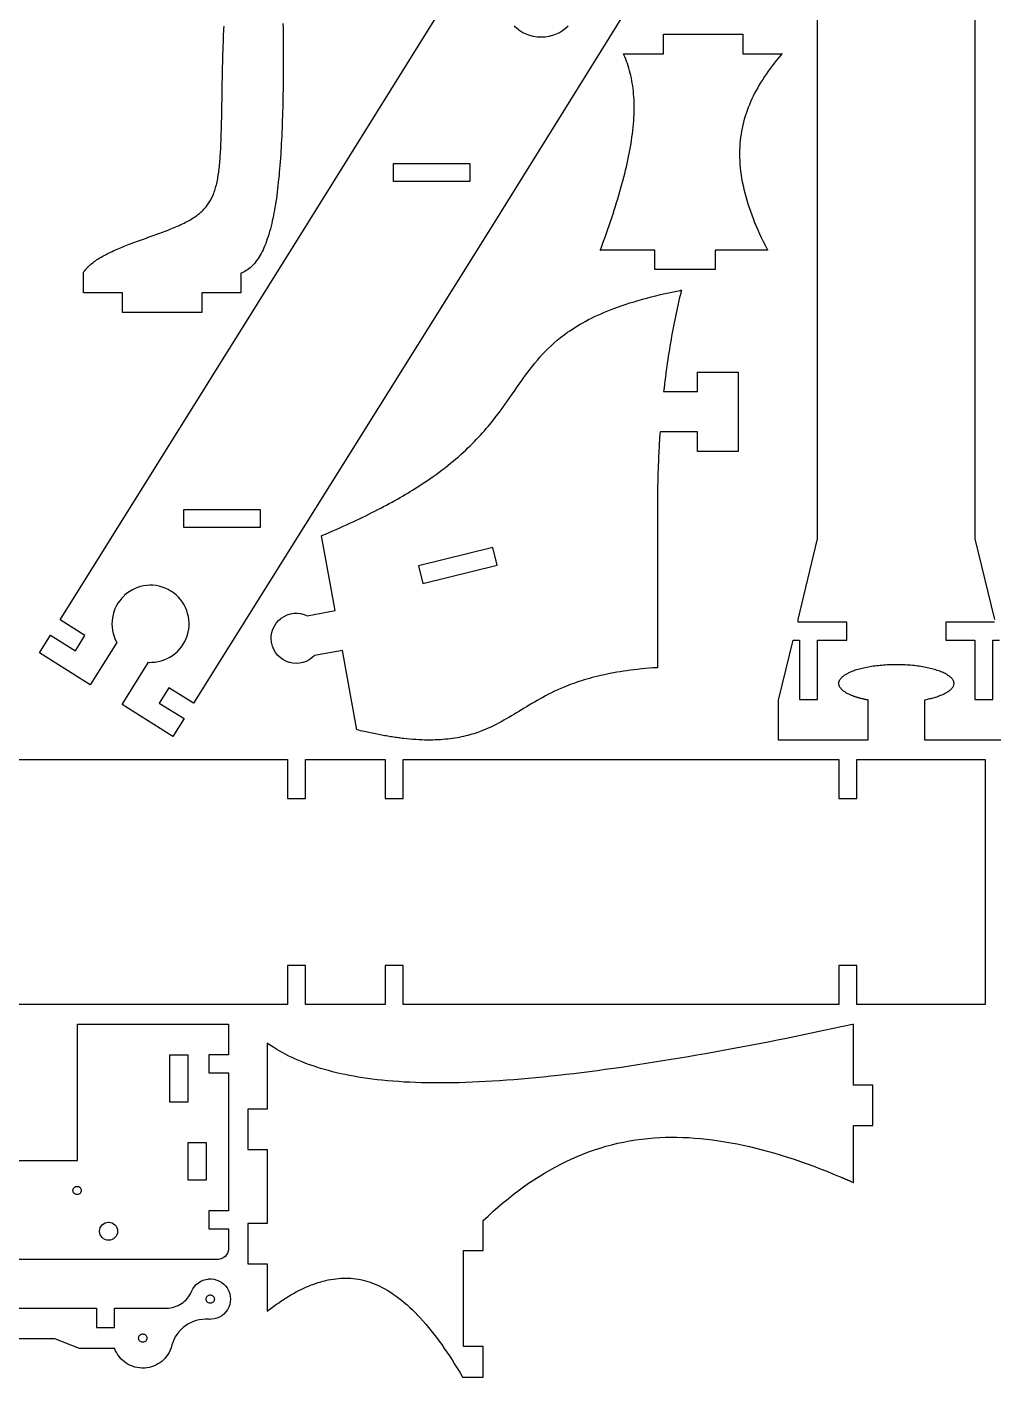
# Model space of a CAD drawing. Extents: x 0 to 504, y 0 to 398.
# Drawn here: x 316.6 to 415.8, y 2.2 to 140.7 of the extents above; entities that cross this region are included whole.
import ezdxf

# ---------------------------------------------------------------- set-up
doc = ezdxf.new("R2010")
doc.units = 0
doc.layers.get('0').update_dxf_attribs({"linetype": 'CONTINUOUS'})

msp = doc.modelspace()

# ---------------------------------------------------------------- linework, layer by layer
at = {"color": 0}
for points in [[(400.276, 178.111), (364.344, 120.314), (333.719, 71.3028), (331.175, 72.8929), (330.194, 71.3229), (332.739, 69.7339), (331.599, 67.9108), (326.383, 71.1679), (329.096, 75.5108), (329.096, 75.5108), (329.181, 75.5068), (329.432, 75.5089), (329.761, 75.5339), (330.085, 75.5839), (330.4, 75.6608), (330.706, 75.7658), (331.003, 75.8929), (331.285, 76.0429), (331.556, 76.2158), (331.81, 76.4089), (332.049, 76.6228), (332.271, 76.8539), (332.474, 77.1039), (332.657, 77.3749), (332.817, 77.6599), (332.956, 77.9608), (333.044, 78.1958), (333.069, 78.2768), (333.094, 78.3539), (333.157, 78.5999), (333.215, 78.9249), (333.246, 79.2518), (333.25, 79.5749), (333.228, 79.8978), (333.179, 80.2158), (333.106, 80.5278), (333.006, 80.8339), (332.883, 81.1289), (332.736, 81.4139), (332.567, 81.6858), (332.374, 81.9458), (332.16, 82.1908), (331.924, 82.4179), (331.668, 82.6279), (331.464, 82.7728), (331.392, 82.8158), (331.321, 82.8608), (331.1, 82.9819), (330.799, 83.1208), (330.492, 83.2339), (330.178, 83.3179), (329.861, 83.3779), (329.542, 83.4108), (329.221, 83.4158), (328.901, 83.3978), (328.585, 83.3539), (328.271, 83.2839), (327.964, 83.1858), (327.665, 83.0658), (327.374, 82.9208), (327.096, 82.7499), (326.828, 82.5549), (326.636, 82.3908), (326.575, 82.3339), (326.514, 82.2768), (326.342, 82.0928), (326.132, 81.8358), (325.946, 81.5679), (325.785, 81.2858), (325.647, 80.9928), (325.535, 80.6908), (325.449, 80.3839), (325.386, 80.0679), (325.35, 79.7518), (325.339, 79.4299), (325.356, 79.1089), (325.396, 78.7908), (325.464, 78.4729), (325.56, 78.1589), (325.682, 77.8499), (325.792, 77.6228), (325.831, 77.5518), (323.118, 73.2089), (317.903, 76.4678), (319.042, 78.2908), (321.588, 76.7029), (322.567, 78.2708), (320.024, 79.8608), (345.349, 120.391), (386.015, 185.689)], [(417.904, 67.5332), (408.754, 67.5332), (408.754, 71.6703), (408.889, 71.6964), (409.019, 71.7235), (409.15, 71.7518), (409.275, 71.7813), (409.4, 71.8119), (409.521, 71.8438), (409.64, 71.8762), (409.757, 71.91), (409.872, 71.9447), (409.983, 71.9803), (410.092, 72.0168), (410.197, 72.0542), (410.301, 72.0924), (410.4, 72.1314), (410.497, 72.1711), (410.592, 72.2115), (410.682, 72.2528), (410.769, 72.2946), (410.853, 72.3369), (410.933, 72.38), (411.011, 72.4235), (411.085, 72.4675), (411.154, 72.5124), (411.221, 72.5571), (411.283, 72.6025), (411.342, 72.6483), (411.396, 72.6946), (411.447, 72.7413), (411.494, 72.7876), (411.537, 72.8349), (411.576, 72.8819), (411.61, 72.9265), (411.639, 72.9713), (411.667, 73.016), (411.689, 73.0608), (411.71, 73.1056), (411.725, 73.1503), (411.739, 73.195), (411.749, 73.2399), (411.754, 73.2844), (411.758, 73.3292), (411.757, 73.3738), (411.754, 73.4182), (411.746, 73.4628), (411.736, 73.5074), (411.722, 73.5517), (411.704, 73.596), (411.683, 73.6403), (411.66, 73.6844), (411.632, 73.7285), (411.601, 73.7724), (411.567, 73.8163), (411.529, 73.86), (411.489, 73.9037), (411.443, 73.9471), (411.394, 73.9906), (411.343, 74.0338), (411.289, 74.0767), (411.232, 74.1196), (411.169, 74.1624), (411.104, 74.2049), (411.036, 74.2471), (410.943, 74.2999), (410.846, 74.3519), (410.743, 74.4028), (410.636, 74.4525), (410.525, 74.5012), (410.407, 74.5489), (410.285, 74.5953), (410.158, 74.6406), (410.028, 74.6846), (409.893, 74.7271), (409.754, 74.7685), (409.614, 74.8083), (409.467, 74.8469), (409.317, 74.8842), (409.164, 74.9199), (409.007, 74.9537), (408.849, 74.9862), (408.686, 75.0174), (408.521, 75.0467), (408.354, 75.0742), (408.183, 75.1001), (408.011, 75.1244), (407.838, 75.1467), (407.661, 75.1674), (407.482, 75.1858), (407.303, 75.2026), (407.121, 75.2175), (406.939, 75.2303), (406.754, 75.2413), (406.569, 75.2499), (406.383, 75.2567), (406.197, 75.2613), (406.011, 75.2638), (405.825, 75.2644), (405.639, 75.2631), (405.453, 75.2599), (405.267, 75.2544), (405.082, 75.2471), (404.897, 75.2381), (404.714, 75.2269), (404.532, 75.214), (404.351, 75.1994), (404.171, 75.1828), (403.993, 75.1644), (403.817, 75.1444), (403.642, 75.1225), (403.469, 75.0992), (403.3, 75.0736), (403.132, 75.0467), (402.967, 75.0181), (402.804, 74.9881), (402.646, 74.9558), (402.489, 74.9224), (402.336, 74.8874), (402.186, 74.8506), (402.04, 74.8124), (401.9, 74.7726), (401.761, 74.7314), (401.626, 74.6887), (401.497, 74.6446), (401.372, 74.5992), (401.282, 74.5639), (401.192, 74.5281), (401.107, 74.4914), (401.025, 74.4542), (400.943, 74.4164), (400.867, 74.3782), (400.792, 74.3394), (400.719, 74.2999), (400.651, 74.2601), (400.586, 74.2199), (400.522, 74.1794), (400.463, 74.1382), (400.407, 74.0969), (400.351, 74.0553), (400.3, 74.0133), (400.253, 73.9713), (400.207, 73.9289), (400.165, 73.8864), (400.126, 73.8438), (400.09, 73.8012), (400.058, 73.7582), (400.028, 73.7153), (400.001, 73.6725), (399.978, 73.6297), (399.958, 73.5871), (399.94, 73.5442), (399.928, 73.5018), (399.917, 73.4593), (399.91, 73.4171), (399.907, 73.3753), (399.904, 73.3342), (399.907, 73.2931), (399.911, 73.2518), (399.919, 73.2103), (399.932, 73.1686), (399.944, 73.1268), (399.961, 73.0851), (399.982, 73.0432), (400.004, 73.0014), (400.032, 72.9596), (400.06, 72.9178), (400.092, 72.876), (400.126, 72.8344), (400.164, 72.7928), (400.204, 72.7515), (400.247, 72.7103), (400.294, 72.6693), (400.343, 72.6285), (400.396, 72.5881), (400.45, 72.5481), (400.508, 72.5079), (400.568, 72.4683), (400.632, 72.4292), (400.699, 72.3906), (400.768, 72.3519), (400.839, 72.314), (400.914, 72.2767), (400.992, 72.2396), (401.072, 72.2032), (401.157, 72.1674), (401.203, 72.1474), (401.251, 72.1278), (401.301, 72.1082), (401.353, 72.0889), (401.403, 72.0697), (401.457, 72.0508), (401.508, 72.0322), (401.561, 72.0138), (401.615, 71.9956), (401.671, 71.9775), (401.726, 71.9599), (401.782, 71.9422), (401.839, 71.9249), (401.897, 71.9081), (401.957, 71.8911), (402.014, 71.8744), (402.074, 71.8582), (402.135, 71.8421), (402.196, 71.8264), (402.257, 71.8108), (402.319, 71.7956), (402.382, 71.7806), (402.444, 71.7657), (402.51, 71.7512), (402.574, 71.7371), (402.639, 71.7232), (402.704, 71.7096), (402.771, 71.6962), (402.838, 71.6831), (402.904, 71.6703), (402.904, 71.6703), (402.904, 67.5332), (393.754, 67.5332), (393.754, 71.6171), (395.239, 77.7662), (395.904, 77.7662), (395.904, 71.6832), (397.754, 71.6832), (397.754, 77.7662), (400.754, 77.7662), (400.754, 79.6149), (395.754, 79.6149), (395.754, 79.9039), (397.754, 88.1907), (397.754, 167.129)], [(413.904, 167.129), (413.904, 88.1907), (415.904, 79.9039)], [(342.885, 141.05), (342.893, 140.6), (342.9, 140.149), (342.906, 139.696), (342.911, 139.242), (342.915, 138.788), (342.918, 138.333), (342.919, 137.877), (342.921, 137.422), (342.919, 136.966), (342.919, 136.511), (342.915, 136.056), (342.912, 135.602), (342.908, 135.149), (342.903, 134.696), (342.896, 134.246), (342.889, 133.796), (342.881, 133.348), (342.869, 132.903), (342.86, 132.459), (342.847, 132.018), (342.835, 131.579), (342.821, 131.143), (342.806, 130.711), (342.79, 130.311), (342.775, 129.914), (342.758, 129.52), (342.739, 129.13), (342.719, 128.743), (342.699, 128.36), (342.676, 127.981), (342.653, 127.605), (342.628, 127.234), (342.601, 126.866), (342.574, 126.502), (342.544, 126.143), (342.514, 125.789), (342.482, 125.438), (342.446, 125.093), (342.412, 124.752), (342.375, 124.416), (342.338, 124.085), (342.296, 123.758), (342.256, 123.438), (342.211, 123.122), (342.165, 122.812), (342.118, 122.507), (342.069, 122.208), (342.018, 121.915), (341.965, 121.627), (341.911, 121.346), (341.856, 121.07), (341.796, 120.801), (341.735, 120.538), (341.665, 120.255), (341.594, 119.981), (341.521, 119.713), (341.444, 119.453), (341.365, 119.201), (341.283, 118.957), (341.2, 118.72), (341.114, 118.491), (341.025, 118.269), (340.933, 118.056), (340.84, 117.85), (340.743, 117.651), (340.644, 117.461), (340.542, 117.278), (340.438, 117.103), (340.331, 116.936), (340.221, 116.777), (340.108, 116.626), (339.994, 116.483), (339.876, 116.347), (339.757, 116.22), (339.635, 116.1), (339.51, 115.989), (339.382, 115.886), (339.251, 115.79), (339.118, 115.703), (338.982, 115.623), (338.843, 115.552), (338.701, 115.489), (338.558, 115.435), (338.558, 113.413), (334.571, 113.413), (334.571, 111.413), (326.421, 111.413), (326.421, 113.413), (322.408, 113.413), (322.408, 115.511), (322.419, 115.53), (322.419, 115.53), (322.438, 115.555), (322.456, 115.581), (322.472, 115.607), (322.508, 115.657), (322.529, 115.683), (322.546, 115.708), (322.565, 115.733), (322.585, 115.758), (322.606, 115.783), (322.626, 115.808), (322.646, 115.833), (322.669, 115.858), (322.69, 115.883), (322.71, 115.907), (322.733, 115.932), (322.754, 115.957), (322.776, 115.981), (322.801, 116.005), (322.821, 116.03), (322.847, 116.054), (322.869, 116.078), (322.894, 116.102), (322.919, 116.126), (322.944, 116.15), (322.969, 116.174), (322.994, 116.198), (323.044, 116.246), (323.071, 116.269), (323.176, 116.36), (323.283, 116.449), (323.396, 116.538), (323.513, 116.625), (323.635, 116.712), (323.76, 116.797), (323.89, 116.882), (324.021, 116.966), (324.161, 117.048), (324.301, 117.131), (324.444, 117.212), (324.592, 117.292), (324.742, 117.371), (324.896, 117.45), (325.053, 117.528), (325.213, 117.605), (325.375, 117.682), (325.54, 117.758), (325.707, 117.833), (325.876, 117.907), (326.049, 117.981), (326.222, 118.054), (326.396, 118.126), (326.576, 118.198), (326.756, 118.27), (326.938, 118.341), (327.119, 118.411), (327.303, 118.481), (327.487, 118.551), (327.675, 118.62), (327.872, 118.693), (328.071, 118.765), (328.269, 118.836), (328.468, 118.908), (328.667, 118.979), (328.865, 119.05), (329.064, 119.121), (329.263, 119.191), (329.46, 119.262), (329.657, 119.333), (329.853, 119.403), (330.046, 119.474), (330.24, 119.545), (330.433, 119.616), (330.625, 119.688), (330.814, 119.759), (331.001, 119.831), (331.188, 119.904), (331.369, 119.977), (331.551, 120.05), (331.731, 120.124), (331.906, 120.199), (332.078, 120.274), (332.249, 120.35), (332.417, 120.427), (332.581, 120.504), (332.742, 120.583), (332.899, 120.662), (333.051, 120.743), (333.201, 120.824), (333.326, 120.895), (333.446, 120.966), (333.567, 121.038), (333.683, 121.111), (333.796, 121.185), (333.906, 121.26), (334.013, 121.337), (334.115, 121.414), (334.217, 121.493), (334.315, 121.573), (334.412, 121.655), (334.506, 121.737), (334.594, 121.822), (334.682, 121.907), (334.767, 121.995), (334.85, 122.084), (334.929, 122.174), (335.006, 122.267), (335.081, 122.361), (335.153, 122.457), (335.222, 122.555), (335.29, 122.655), (335.356, 122.756), (335.417, 122.86), (335.476, 122.966), (335.535, 123.074), (335.59, 123.184), (335.643, 123.297), (335.694, 123.412), (335.743, 123.529), (335.789, 123.648), (335.838, 123.783), (335.885, 123.921), (335.929, 124.062), (335.972, 124.206), (336.013, 124.354), (336.051, 124.504), (336.088, 124.658), (336.122, 124.814), (336.156, 124.974), (336.186, 125.137), (336.215, 125.303), (336.243, 125.471), (336.269, 125.643), (336.294, 125.818), (336.317, 125.995), (336.339, 126.176), (336.36, 126.359), (336.379, 126.545), (336.396, 126.734), (336.414, 126.926), (336.431, 127.121), (336.444, 127.318), (336.458, 127.518), (336.472, 127.721), (336.483, 127.927), (336.494, 128.135), (336.506, 128.346), (336.515, 128.56), (336.524, 128.776), (336.533, 128.995), (336.543, 129.272), (336.553, 129.553), (336.561, 129.838), (336.569, 130.126), (336.578, 130.417), (336.585, 130.712), (336.592, 131.009), (336.597, 131.309), (336.606, 131.611), (336.61, 131.916), (336.615, 132.223), (336.622, 132.532), (336.626, 132.843), (336.632, 133.156), (336.638, 133.47), (336.643, 133.786), (336.646, 134.103), (336.653, 134.421), (336.658, 134.74), (336.664, 135.06), (336.669, 135.38), (336.676, 135.7), (336.682, 136.021), (336.696, 136.663), (336.704, 136.983), (336.713, 137.304), (336.719, 137.623), (336.728, 137.942), (336.739, 138.26), (336.747, 138.547), (336.758, 138.834), (336.769, 139.118), (336.781, 139.403), (336.79, 139.685), (336.801, 139.965), (336.814, 140.243), (336.826, 140.519), (336.838, 140.794)], [(372.158, 140.799), (371.881, 140.543), (371.578, 140.318), (371.253, 140.121), (370.91, 139.956), (370.55, 139.824), (370.175, 139.726), (369.785, 139.668), (369.483, 139.649), (369.283, 139.649), (368.982, 139.668), (368.592, 139.726), (368.217, 139.824), (367.856, 139.956), (367.513, 140.121), (367.189, 140.318), (366.888, 140.543), (366.608, 140.799)], [(415.904, 79.6149), (410.904, 79.6149), (410.904, 77.7662), (413.904, 77.7662), (413.904, 71.6832), (415.754, 71.6832), (415.754, 77.7662), (416.419, 77.7662)], [(279.789, 65.5332), (343.362, 65.5332), (343.362, 61.5332), (345.213, 61.5332), (345.213, 65.5332), (353.362, 65.5332), (353.362, 61.5332), (355.214, 61.5332), (355.214, 65.5332), (399.939, 65.5332), (399.939, 61.5332), (401.789, 61.5332), (401.789, 65.5332), (414.939, 65.5332), (414.939, 40.3832), (401.789, 40.3832), (401.789, 44.3832), (399.939, 44.3832), (399.939, 40.3832), (355.214, 40.3832), (355.214, 44.3832), (353.362, 44.3832), (353.362, 40.3832), (345.213, 40.3832), (345.213, 44.3832), (343.362, 44.3832), (343.362, 40.3832), (279.789, 40.3832)], [(280.253, 24.3832), (321.818, 24.3832), (321.818, 38.3832), (337.282, 38.3832), (337.282, 35.2332), (335.282, 35.2332), (335.282, 33.3832), (337.282, 33.3832), (337.282, 19.2332), (335.282, 19.2332), (335.282, 17.3832), (337.282, 17.3832), (337.282, 15.2571), (337.26, 15.0942), (337.197, 14.8931), (337.099, 14.7101), (336.967, 14.5511), (336.808, 14.4192), (336.625, 14.3211), (336.424, 14.2582), (336.261, 14.2361), (265.81, 14.2361)], [(309.694, 9.2354), (323.744, 9.2354), (323.744, 7.2354), (325.594, 7.2354), (325.594, 9.2354), (330.974, 9.2354), (331.132, 9.24442), (331.339, 9.26639), (331.543, 9.30539), (331.743, 9.3584), (331.936, 9.42443), (332.124, 9.5064), (332.304, 9.59939), (332.478, 9.70638), (332.642, 9.82437), (332.799, 9.9554), (332.946, 10.0964), (333.082, 10.2494), (333.207, 10.4134), (333.321, 10.5854), (333.422, 10.7694), (333.489, 10.9124), (333.511, 10.9604), (333.539, 11.0274), (333.639, 11.2194), (333.803, 11.4534), (333.994, 11.6624), (334.21, 11.8424), (334.449, 11.9914), (334.707, 12.1084), (334.981, 12.1874), (335.194, 12.2244), (335.267, 12.2304), (335.339, 12.2354), (335.557, 12.2314), (335.839, 12.1944), (336.111, 12.1194), (336.371, 12.0084), (336.612, 11.8634), (336.832, 11.6854), (337.028, 11.4784), (337.157, 11.3054), (337.196, 11.2424), (337.232, 11.1814), (337.329, 10.9854), (337.425, 10.7174), (337.482, 10.4404), (337.5, 10.1594), (337.482, 9.87842), (337.424, 9.6014), (337.328, 9.33339), (337.232, 9.13743), (337.194, 9.07639), (337.157, 9.0154), (337.026, 8.84142), (336.831, 8.6334), (336.61, 8.45638), (336.368, 8.31239), (336.11, 8.20139), (335.836, 8.12739), (335.554, 8.09039), (335.336, 8.08539), (335.264, 8.09142), (335.182, 8.09842), (334.938, 8.10243), (334.617, 8.08442), (334.3, 8.03842), (333.996, 7.96642), (333.699, 7.8674), (333.411, 7.74539), (333.138, 7.59842), (332.878, 7.42839), (332.632, 7.23839), (332.406, 7.0274), (332.196, 6.79742), (332.006, 6.54742), (331.838, 6.28142), (331.692, 5.99843), (331.569, 5.70139), (331.494, 5.46739), (331.474, 5.3884), (331.457, 5.32742), (331.401, 5.14942), (331.311, 4.91938), (331.203, 4.69938), (331.081, 4.49138), (330.939, 4.29438), (330.787, 4.1084), (330.621, 3.93539), (330.442, 3.7774), (330.25, 3.63439), (330.047, 3.50537), (329.836, 3.39139), (329.614, 3.29542), (329.385, 3.21642), (329.149, 3.15539), (328.904, 3.11242), (328.718, 3.09239), (328.656, 3.09039), (328.594, 3.0874), (328.407, 3.0874), (328.16, 3.1034), (327.918, 3.1404), (327.682, 3.19542), (327.451, 3.26942), (327.229, 3.35938), (327.014, 3.46642), (326.81, 3.59039), (326.614, 3.7284), (326.431, 3.8834), (326.26, 4.05138), (326.1, 4.2334), (325.957, 4.42839), (325.826, 4.63542), (325.713, 4.85542), (325.639, 5.0274), (325.617, 5.08539), (321.994, 5.08539), (321.994, 5.08539), (319.471, 6.08539), (314.103, 6.08539)]]:
    msp.add_lwpolyline(points, dxfattribs=at)
for points in [[(394.108, 137.956), (394.1, 137.944), (394.096, 137.939), (394.09, 137.935), (394.076, 137.919), (394.075, 137.914), (394.058, 137.898), (394.057, 137.894), (394.04, 137.877), (394.039, 137.873), (394.025, 137.857), (394.021, 137.853), (394.007, 137.837), (393.772, 137.563), (393.544, 137.288), (393.325, 137.012), (393.108, 136.735), (392.9, 136.456), (392.697, 136.177), (392.5, 135.896), (392.308, 135.616), (392.125, 135.333), (391.947, 135.048), (391.775, 134.763), (391.608, 134.476), (391.45, 134.188), (391.297, 133.899), (391.151, 133.609), (391.015, 133.317), (390.882, 133.024), (390.757, 132.73), (390.639, 132.434), (390.526, 132.137), (390.422, 131.838), (390.326, 131.54), (390.236, 131.238), (390.154, 130.935), (390.079, 130.631), (390.011, 130.326), (389.95, 130.019), (389.897, 129.71), (389.854, 129.401), (389.814, 129.09), (389.782, 128.742), (389.758, 128.394), (389.744, 128.042), (389.74, 127.69), (389.744, 127.335), (389.758, 126.978), (389.782, 126.62), (389.814, 126.26), (389.854, 125.898), (389.904, 125.534), (389.961, 125.169), (390.029, 124.802), (390.101, 124.433), (390.186, 124.063), (390.276, 123.691), (390.376, 123.316), (390.483, 122.941), (390.6, 122.563), (390.722, 122.185), (390.854, 121.805), (390.993, 121.423), (391.139, 121.04), (391.293, 120.655), (391.454, 120.269), (391.622, 119.881), (391.797, 119.491), (391.979, 119.101), (392.169, 118.709), (392.365, 118.315), (392.569, 117.92), (392.572, 117.916), (392.572, 117.913), (392.575, 117.909), (392.579, 117.902), (392.582, 117.898), (392.582, 117.895), (392.586, 117.891), (392.586, 117.887), (392.589, 117.884), (392.59, 117.88), (392.593, 117.876), (392.593, 117.873), (392.597, 117.869), (392.597, 117.865), (392.6, 117.862), (392.601, 117.858), (392.604, 117.855), (392.607, 117.851), (392.607, 117.847), (392.608, 117.844), (392.611, 117.84), (392.615, 117.833), (392.618, 117.828), (392.618, 117.824), (392.622, 117.822), (392.625, 117.815), (392.626, 117.81), (387.24, 117.81), (387.24, 115.81), (381.058, 115.81), (381.058, 117.81), (375.457, 117.81), (375.457, 117.813), (375.458, 117.817), (375.461, 117.82), (375.464, 117.831), (375.465, 117.834), (375.465, 117.837), (375.471, 117.848), (375.472, 117.851), (375.472, 117.855), (375.476, 117.865), (375.479, 117.867), (375.479, 117.871), (375.479, 117.874), (375.482, 117.881), (375.483, 117.884), (375.486, 117.888), (375.486, 117.891), (375.49, 117.898), (375.49, 117.902), (375.493, 117.905), (375.493, 117.912), (375.647, 118.324), (375.797, 118.733), (375.943, 119.141), (376.089, 119.545), (376.229, 119.948), (376.368, 120.348), (376.504, 120.744), (376.636, 121.138), (376.764, 121.53), (376.889, 121.92), (377.011, 122.306), (377.132, 122.69), (377.247, 123.07), (377.358, 123.448), (377.468, 123.822), (377.575, 124.194), (377.675, 124.563), (377.775, 124.928), (377.868, 125.291), (377.958, 125.651), (378.047, 126.006), (378.129, 126.36), (378.211, 126.709), (378.286, 127.056), (378.357, 127.399), (378.425, 127.74), (378.49, 128.076), (378.55, 128.408), (378.607, 128.737), (378.657, 129.063), (378.708, 129.412), (378.754, 129.758), (378.794, 130.097), (378.832, 130.433), (378.861, 130.763), (378.886, 131.09), (378.904, 131.412), (378.918, 131.728), (378.929, 132.041), (378.932, 132.351), (378.929, 132.653), (378.925, 132.953), (378.914, 133.249), (378.897, 133.54), (378.875, 133.827), (378.847, 134.109), (378.818, 134.387), (378.782, 134.662), (378.74, 134.931), (378.693, 135.197), (378.643, 135.459), (378.586, 135.716), (378.526, 135.97), (378.461, 136.22), (378.393, 136.465), (378.318, 136.706), (378.24, 136.944), (378.157, 137.177), (378.068, 137.406), (377.975, 137.633), (377.879, 137.855), (377.876, 137.857), (377.872, 137.869), (377.869, 137.871), (377.868, 137.88), (377.865, 137.882), (377.858, 137.896), (377.857, 137.903), (377.854, 137.908), (377.85, 137.917), (377.847, 137.921), (377.846, 137.928), (377.843, 137.933), (377.84, 137.939), (377.839, 137.942), (377.833, 137.953), (377.832, 137.956), (377.832, 137.96), (381.939, 137.96), (381.939, 139.96), (390.089, 139.96), (390.089, 137.96), (394.114, 137.96), (394.108, 137.956)], [(354.224, 126.711), (362.074, 126.711), (362.074, 124.861), (354.224, 124.861), (354.224, 126.711)], [(381.569, 98.9693), (381.558, 98.7882), (381.547, 98.6062), (381.535, 98.4243), (381.524, 98.2413), (381.513, 98.0583), (381.501, 97.8762), (381.492, 97.6913), (381.482, 97.5082), (381.472, 97.3222), (381.463, 97.1372), (381.454, 96.9513), (381.444, 96.7653), (381.436, 96.5782), (381.419, 96.2032), (381.412, 96.0162), (381.404, 95.8282), (381.397, 95.6403), (381.39, 95.4513), (381.385, 95.2603), (381.376, 95.0703), (381.371, 94.8782), (381.365, 94.6882), (381.36, 94.4963), (381.356, 94.3053), (381.35, 94.1122), (381.344, 93.9193), (381.342, 93.7263), (381.338, 93.5332), (381.338, 74.9603), (381.331, 74.9603), (381.328, 74.9582), (381.285, 74.9582), (381.278, 74.9553), (381.267, 74.9553), (380.856, 74.9282), (380.453, 74.8962), (380.057, 74.8622), (379.669, 74.8263), (379.287, 74.7853), (378.912, 74.7422), (378.544, 74.6972), (378.185, 74.6482), (377.831, 74.5972), (377.482, 74.5422), (377.142, 74.4853), (376.806, 74.4262), (376.476, 74.3653), (376.156, 74.2992), (375.838, 74.2332), (375.526, 74.1651), (375.224, 74.0922), (374.924, 74.0172), (374.631, 73.9422), (374.343, 73.8653), (374.06, 73.7832), (373.785, 73.6992), (373.513, 73.6153), (373.244, 73.5282), (372.983, 73.4403), (372.726, 73.3513), (372.475, 73.2582), (372.226, 73.1651), (371.985, 73.0672), (371.747, 72.9722), (371.411, 72.8282), (371.083, 72.6803), (370.763, 72.5332), (370.451, 72.3803), (370.146, 72.2282), (369.847, 72.0722), (369.554, 71.9151), (369.267, 71.7582), (368.983, 71.5972), (368.706, 71.4372), (368.432, 71.2763), (368.161, 71.1153), (367.894, 70.9532), (367.629, 70.7942), (367.367, 70.6351), (367.106, 70.4763), (366.846, 70.3172), (366.588, 70.1603), (366.329, 70.0082), (366.069, 69.8532), (365.811, 69.7032), (365.55, 69.5582), (365.287, 69.4122), (365.024, 69.2712), (364.756, 69.1332), (364.486, 68.9963), (364.213, 68.8672), (363.935, 68.7413), (363.653, 68.6192), (363.367, 68.5032), (363.074, 68.3901), (362.876, 68.3222), (362.679, 68.2532), (362.478, 68.1872), (362.274, 68.1262), (362.067, 68.0653), (361.856, 68.0082), (361.642, 67.9532), (361.426, 67.9032), (361.206, 67.8532), (360.981, 67.8082), (360.754, 67.7662), (360.522, 67.7282), (360.287, 67.6922), (360.049, 67.6603), (359.806, 67.6332), (359.557, 67.6082), (359.306, 67.5853), (359.049, 67.5672), (358.789, 67.5512), (358.524, 67.5413), (358.254, 67.5353), (357.979, 67.5332), (357.7, 67.5332), (357.415, 67.5372), (357.126, 67.5472), (356.831, 67.5603), (356.531, 67.5782), (356.225, 67.6013), (355.914, 67.6262), (355.599, 67.6582), (355.275, 67.6922), (355.133, 67.7082), (354.989, 67.7263), (354.844, 67.7442), (354.699, 67.7651), (354.551, 67.7853), (354.403, 67.8053), (354.254, 67.8282), (354.104, 67.8513), (353.951, 67.8732), (353.8, 67.8982), (353.646, 67.9232), (353.492, 67.9492), (353.335, 67.9782), (353.178, 68.0053), (353.019, 68.0353), (352.861, 68.0653), (352.7, 68.0943), (352.539, 68.1262), (352.376, 68.1603), (352.213, 68.1922), (352.049, 68.2263), (351.881, 68.2622), (351.714, 68.2982), (351.546, 68.3353), (351.376, 68.3732), (351.206, 68.4122), (351.033, 68.4513), (350.861, 68.4922), (350.688, 68.5332), (350.511, 68.5763), (350.51, 68.5763), (350.508, 68.5782), (350.499, 68.5782), (350.497, 68.5801), (350.492, 68.5801), (350.492, 68.5832), (350.474, 68.5853), (350.472, 68.5853), (350.467, 68.5872), (350.464, 68.5872), (348.981, 76.7263), (346.126, 76.2082), (346.065, 76.1412), (345.862, 75.9622), (345.569, 75.7601), (345.257, 75.6013), (344.925, 75.4872), (344.581, 75.4222), (344.229, 75.4013), (343.876, 75.4282), (343.608, 75.4801), (343.524, 75.5053), (343.438, 75.5332), (343.186, 75.6332), (342.874, 75.8012), (342.59, 76.0101), (342.34, 76.2532), (342.124, 76.5303), (341.947, 76.8353), (341.811, 77.1651), (341.739, 77.4242), (341.722, 77.5122), (341.707, 77.6013), (341.683, 77.8713), (341.693, 78.2263), (341.751, 78.5732), (341.856, 78.9082), (342.004, 79.2263), (342.194, 79.5212), (342.429, 79.7903), (342.626, 79.9722), (342.7, 80.0263), (342.772, 80.0803), (343.001, 80.2232), (343.322, 80.3762), (343.658, 80.4782), (344.004, 80.5372), (344.354, 80.5472), (344.704, 80.5103), (345.05, 80.4232), (345.301, 80.3282), (345.383, 80.2903), (348.237, 80.8103), (346.836, 88.4963), (346.84, 88.4963), (346.843, 88.4983), (346.844, 88.5012), (346.85, 88.5012), (346.854, 88.5032), (346.856, 88.5032), (346.858, 88.5053), (346.858, 88.5053), (346.864, 88.5082), (346.865, 88.5082), (346.869, 88.5103), (346.872, 88.5103), (346.875, 88.5122), (346.876, 88.5122), (346.879, 88.5153), (346.882, 88.5153), (346.886, 88.5162), (346.888, 88.5172), (346.89, 88.5193), (347.263, 88.6762), (347.633, 88.8353), (347.997, 88.9913), (348.356, 89.1513), (348.711, 89.3083), (349.061, 89.4653), (349.407, 89.6213), (349.749, 89.7783), (350.086, 89.9353), (350.419, 90.0903), (350.747, 90.2463), (351.071, 90.4033), (351.392, 90.5583), (351.707, 90.7153), (352.019, 90.8693), (352.326, 91.0263), (352.629, 91.1803), (352.926, 91.3353), (353.222, 91.4903), (353.513, 91.6462), (353.799, 91.8012), (354.081, 91.9532), (354.36, 92.1082), (354.633, 92.2622), (354.901, 92.4163), (355.168, 92.5722), (355.431, 92.7232), (355.688, 92.8782), (355.942, 93.0303), (356.192, 93.1833), (356.563, 93.4153), (356.925, 93.6462), (357.278, 93.8772), (357.624, 94.1082), (357.96, 94.3383), (358.287, 94.5672), (358.607, 94.7972), (358.919, 95.0263), (359.224, 95.2532), (359.519, 95.4812), (359.81, 95.7083), (360.092, 95.9353), (360.367, 96.1603), (360.635, 96.3872), (360.896, 96.6122), (361.151, 96.8372), (361.399, 97.0603), (361.64, 97.2842), (361.876, 97.5082), (362.106, 97.7303), (362.331, 97.9522), (362.549, 98.1733), (362.763, 98.3943), (362.969, 98.6153), (363.172, 98.8343), (363.369, 99.0533), (363.563, 99.2712), (363.751, 99.4903), (363.936, 99.7063), (364.115, 99.9233), (364.399, 100.273), (364.674, 100.621), (364.939, 100.969), (365.197, 101.315), (365.449, 101.658), (365.694, 101.999), (365.935, 102.34), (366.169, 102.676), (366.403, 103.01), (366.633, 103.344), (366.862, 103.674), (367.092, 104.002), (367.319, 104.327), (367.549, 104.651), (367.781, 104.969), (368.015, 105.285), (368.254, 105.601), (368.497, 105.91), (368.744, 106.219), (369, 106.524), (369.263, 106.826), (369.533, 107.123), (369.813, 107.417), (370.101, 107.708), (370.403, 107.996), (370.715, 108.278), (371.04, 108.559), (371.379, 108.835), (371.731, 109.106), (372.099, 109.374), (372.344, 109.542), (372.594, 109.71), (372.854, 109.877), (373.119, 110.04), (373.393, 110.202), (373.674, 110.362), (373.963, 110.521), (374.26, 110.676), (374.564, 110.831), (374.876, 110.983), (375.199, 111.133), (375.531, 111.281), (375.869, 111.427), (376.217, 111.572), (376.574, 111.712), (376.942, 111.852), (377.317, 111.99), (377.701, 112.126), (378.097, 112.258), (378.501, 112.388), (378.917, 112.517), (379.342, 112.644), (379.779, 112.769), (380.225, 112.89), (380.682, 113.009), (381.15, 113.126), (381.629, 113.241), (382.119, 113.353), (382.619, 113.463), (383.133, 113.57), (383.658, 113.676), (383.662, 113.676), (383.667, 113.677), (383.669, 113.677), (383.674, 113.678), (383.678, 113.678), (383.685, 113.68), (383.692, 113.683), (383.7, 113.683), (383.704, 113.684), (383.707, 113.685), (383.715, 113.685), (383.719, 113.687), (383.726, 113.69), (383.735, 113.69), (383.737, 113.691), (383.742, 113.692), (383.75, 113.692), (383.758, 113.695), (383.761, 113.695), (383.769, 113.697), (383.774, 113.698), (383.76, 113.645), (383.76, 113.641), (383.744, 113.584), (383.669, 113.267), (383.594, 112.949), (383.519, 112.628), (383.446, 112.308), (383.374, 111.983), (383.303, 111.658), (383.235, 111.331), (383.165, 111.003), (383.099, 110.672), (383.031, 110.34), (382.967, 110.006), (382.901, 109.67), (382.839, 109.333), (382.778, 108.992), (382.717, 108.651), (382.658, 108.308), (382.6, 107.962), (382.543, 107.615), (382.487, 107.266), (382.432, 106.915), (382.379, 106.562), (382.326, 106.208), (382.276, 105.851), (382.226, 105.494), (382.178, 105.133), (382.131, 104.77), (382.085, 104.405), (382.042, 104.04), (381.997, 103.67), (381.956, 103.301), (385.438, 103.301), (385.438, 105.301), (389.588, 105.301), (389.588, 97.1513), (385.438, 97.1513), (385.438, 99.1513), (381.582, 99.1513), (381.569, 98.9693)], [(332.714, 91.2068), (340.564, 91.2068), (340.564, 89.3569), (332.714, 89.3569), (332.714, 91.2068)], [(357.251, 83.6013), (364.871, 85.4903), (364.426, 87.2853), (356.806, 85.3962), (357.251, 83.6013)], [(341.282, 36.4222), (341.282, 29.6594), (339.282, 29.6594), (339.282, 25.5094), (341.282, 25.5094), (341.282, 17.9382), (339.282, 17.9382), (339.282, 13.7883), (341.282, 13.7883), (341.282, 8.93435), (341.286, 8.93625), (341.293, 8.94222), (341.299, 8.94536), (341.3, 8.94917), (341.306, 8.95226), (341.31, 8.95432), (341.314, 8.95936), (341.318, 8.96126), (341.325, 8.96724), (341.331, 8.97032), (341.332, 8.97413), (341.338, 8.97721), (341.342, 8.97917), (341.346, 8.98415), (341.35, 8.98622), (341.354, 8.98936), (341.357, 8.99224), (341.362, 8.99625), (341.371, 9.00222), (341.375, 9.00413), (341.378, 9.00911), (341.382, 9.01124), (341.388, 9.01417), (341.39, 9.01725), (341.399, 9.02436), (341.403, 9.02724), (341.539, 9.13222), (341.675, 9.23622), (341.813, 9.33822), (341.949, 9.43826), (342.086, 9.53624), (342.221, 9.63411), (342.357, 9.72917), (342.493, 9.82417), (342.628, 9.91624), (342.764, 10.0072), (342.899, 10.0962), (343.032, 10.1843), (343.168, 10.2703), (343.303, 10.3533), (343.438, 10.4353), (343.571, 10.5162), (343.706, 10.5953), (343.839, 10.6722), (343.974, 10.7472), (344.24, 10.8953), (344.374, 10.9644), (344.506, 11.0343), (344.639, 11.1004), (344.771, 11.1662), (344.904, 11.2292), (345.036, 11.2912), (345.168, 11.3523), (345.299, 11.4103), (345.431, 11.4653), (345.699, 11.5773), (345.964, 11.6794), (346.229, 11.7744), (346.493, 11.8612), (346.757, 11.9413), (347.019, 12.0132), (347.281, 12.0782), (347.542, 12.1354), (347.8, 12.1843), (348.061, 12.2254), (348.318, 12.2592), (348.575, 12.2853), (348.832, 12.3032), (349.089, 12.3133), (349.343, 12.3163), (349.596, 12.3093), (349.85, 12.2954), (350.103, 12.2722), (350.354, 12.2432), (350.606, 12.2043), (350.856, 12.1593), (351.104, 12.1042), (351.353, 12.0412), (351.6, 11.9703), (351.846, 11.8912), (352.092, 11.8032), (352.336, 11.7062), (352.581, 11.6023), (352.824, 11.4894), (353.067, 11.3672), (353.356, 11.2113), (353.642, 11.0454), (353.929, 10.8653), (354.214, 10.6773), (354.499, 10.4773), (354.782, 10.2662), (355.064, 10.0423), (355.343, 9.81033), (355.625, 9.56625), (355.904, 9.31326), (356.182, 9.04725), (356.46, 8.77436), (356.736, 8.48931), (357.011, 8.19532), (357.286, 7.89122), (357.557, 7.57726), (357.832, 7.25222), (358.103, 6.92036), (358.374, 6.57726), (358.643, 6.22222), (358.912, 5.86122), (359.181, 5.49035), (359.446, 5.11122), (359.714, 4.72222), (359.979, 4.32536), (360.243, 3.92036), (360.507, 3.50412), (360.769, 3.08122), (361.031, 2.64931), (361.292, 2.20931), (361.293, 2.20622), (361.293, 2.20415), (361.293, 2.20415), (361.293, 2.20324), (361.296, 2.20031), (361.297, 2.19911), (361.299, 2.19721), (361.299, 2.19624), (361.3, 2.19515), (361.3, 2.19325), (361.3, 2.19125), (361.304, 2.18821), (361.306, 2.18533), (361.306, 2.18435), (361.307, 2.18435), (361.307, 2.18224), (361.307, 2.17931), (361.31, 2.17822), (361.31, 2.17725), (361.311, 2.17535), (361.311, 2.17415), (361.314, 2.17225), (361.314, 2.17036), (363.432, 2.17036), (363.432, 5.30935), (361.432, 5.30935), (361.432, 15.1593), (363.432, 15.1593), (363.432, 18.2143), (363.935, 18.6893), (364.442, 19.1533), (364.953, 19.6043), (365.467, 20.0422), (365.985, 20.4704), (366.507, 20.8822), (367.032, 21.2843), (367.564, 21.6704), (368.099, 22.0454), (368.638, 22.4063), (369.179, 22.7543), (369.725, 23.0893), (370.278, 23.4104), (370.832, 23.7172), (371.392, 24.0113), (371.956, 24.2912), (372.525, 24.5543), (373.097, 24.8063), (373.675, 25.0422), (374.257, 25.2663), (374.843, 25.4722), (375.432, 25.6644), (376.029, 25.8422), (376.629, 26.0043), (377.235, 26.1524), (377.843, 26.2843), (378.46, 26.4004), (379.079, 26.5022), (379.704, 26.5862), (380.333, 26.6543), (380.968, 26.7093), (381.551, 26.7454), (382.139, 26.7672), (382.731, 26.7774), (383.326, 26.7743), (383.926, 26.7594), (384.529, 26.7322), (385.136, 26.6922), (385.747, 26.6413), (386.362, 26.5772), (386.982, 26.5022), (387.604, 26.4162), (388.229, 26.3163), (388.86, 26.2072), (389.493, 26.0853), (390.129, 25.9533), (390.769, 25.8104), (391.414, 25.6563), (392.06, 25.4903), (392.711, 25.3163), (393.365, 25.1293), (394.022, 24.9322), (394.682, 24.7254), (395.346, 24.5094), (396.011, 24.2813), (396.682, 24.0454), (397.354, 23.7972), (398.031, 23.5412), (398.71, 23.2772), (399.392, 23.0004), (400.075, 22.7154), (400.118, 22.6972), (400.16, 22.6813), (400.243, 22.6463), (400.283, 22.6282), (400.325, 22.6104), (400.367, 22.5933), (400.408, 22.5754), (400.492, 22.5393), (400.533, 22.5213), (400.575, 22.5032), (400.617, 22.4863), (400.658, 22.4683), (400.742, 22.4322), (400.783, 22.4143), (400.825, 22.3963), (400.867, 22.3772), (400.908, 22.3594), (400.95, 22.3404), (400.992, 22.3222), (401.075, 22.2862), (401.118, 22.2683), (401.2, 22.2313), (401.243, 22.2133), (401.326, 22.1772), (401.329, 22.1743), (401.333, 22.1722), (401.34, 22.1704), (401.343, 22.1682), (401.347, 22.1662), (401.351, 22.1662), (401.354, 22.1632), (401.358, 22.1612), (401.361, 22.1604), (401.365, 22.1593), (401.368, 22.1572), (401.372, 22.1543), (401.376, 22.1543), (401.383, 22.1522), (401.386, 22.1493), (401.393, 22.1463), (401.397, 22.1453), (401.4, 22.1433), (401.404, 22.1413), (401.408, 22.1413), (401.411, 22.1382), (401.414, 22.1363), (401.418, 22.1354), (401.425, 22.1322), (401.429, 22.1312), (401.432, 22.1293), (401.432, 27.9744), (403.432, 27.9744), (403.432, 32.1243), (401.432, 32.1243), (401.432, 38.3594), (401.425, 38.3562), (401.422, 38.3562), (401.411, 38.3544), (401.408, 38.3522), (401.404, 38.3522), (401.39, 38.3494), (401.386, 38.3472), (401.378, 38.3472), (401.374, 38.3454), (401.368, 38.3454), (401.353, 38.3413), (401.343, 38.3413), (401.34, 38.3383), (400.358, 38.1272), (399.379, 37.9172), (398.407, 37.7133), (397.439, 37.5113), (396.476, 37.3112), (395.521, 37.1154), (394.569, 36.9224), (393.624, 36.7344), (392.683, 36.5472), (391.75, 36.3654), (390.822, 36.1882), (389.899, 36.0133), (388.983, 35.8413), (388.072, 35.6722), (387.167, 35.5094), (386.268, 35.3472), (385.375, 35.1913), (384.489, 35.0383), (383.608, 34.8883), (382.733, 34.7424), (381.865, 34.5994), (381.004, 34.4633), (380.149, 34.3272), (379.3, 34.1972), (378.457, 34.0704), (377.622, 33.9472), (376.793, 33.8293), (375.968, 33.7163), (375.154, 33.6044), (374.343, 33.4972), (373.532, 33.3954), (372.731, 33.2954), (371.935, 33.2022), (371.146, 33.1133), (370.365, 33.0274), (369.592, 32.9472), (368.828, 32.8722), (368.068, 32.8024), (367.321, 32.7354), (366.581, 32.6743), (365.846, 32.6204), (365.124, 32.5672), (364.407, 32.5224), (363.7, 32.4812), (363, 32.4472), (362.311, 32.4154), (361.629, 32.3912), (360.957, 32.3722), (360.293, 32.3594), (359.639, 32.3472), (358.993, 32.3454), (358.356, 32.3472), (357.729, 32.3544), (357.111, 32.3704), (356.5, 32.3883), (355.903, 32.4132), (355.314, 32.4422), (354.732, 32.4794), (354.162, 32.5224), (353.603, 32.5704), (353.05, 32.6243), (352.55, 32.6793), (352.056, 32.7404), (351.568, 32.8043), (351.089, 32.8744), (350.621, 32.9494), (350.157, 33.0293), (349.706, 33.1133), (349.257, 33.2043), (348.821, 33.2972), (348.39, 33.3954), (347.968, 33.4994), (347.554, 33.6094), (347.149, 33.7204), (346.749, 33.8383), (346.357, 33.9604), (345.974, 34.0883), (345.599, 34.2204), (345.231, 34.3562), (344.869, 34.4972), (344.518, 34.6412), (344.171, 34.7904), (343.835, 34.9472), (343.504, 35.1044), (343.182, 35.2674), (342.865, 35.4362), (342.557, 35.6094), (342.257, 35.7844), (341.964, 35.9663), (341.678, 36.1524), (341.4, 36.3413), (341.282, 36.4222)], [(331.282, 35.2332), (333.132, 35.2332), (333.132, 30.3832), (331.282, 30.3832), (331.282, 35.2332)], [(333.16, 26.2332), (335.01, 26.2332), (335.01, 22.3832), (333.16, 22.3832), (333.16, 26.2332)], [(321.764, 20.8861), (321.742, 20.8861), (321.678, 20.8942), (321.599, 20.9192), (321.526, 20.9581), (321.463, 21.0111), (321.411, 21.0732), (321.372, 21.1461), (321.347, 21.2251), (321.339, 21.2901), (321.339, 21.3321), (321.347, 21.3971), (321.372, 21.4761), (321.411, 21.5481), (321.463, 21.6111), (321.526, 21.6642), (321.599, 21.7032), (321.678, 21.7282), (321.742, 21.7361), (321.785, 21.7361), (321.849, 21.7282), (321.929, 21.7032), (322.001, 21.6642), (322.064, 21.6111), (322.117, 21.5481), (322.156, 21.4761), (322.181, 21.3971), (322.189, 21.3321), (322.189, 21.2901), (322.181, 21.2251), (322.156, 21.1461), (322.117, 21.0732), (322.064, 21.0111), (322.001, 20.9581), (321.929, 20.9192), (321.849, 20.8942), (321.785, 20.8861), (321.764, 20.8861)], [(324.99, 16.2071), (324.943, 16.2071), (324.804, 16.2251), (324.631, 16.2792), (324.474, 16.364), (324.336, 16.4782), (324.224, 16.614), (324.138, 16.7711), (324.085, 16.9442), (324.065, 17.0851), (324.065, 17.1781), (324.085, 17.3182), (324.138, 17.4921), (324.224, 17.6481), (324.336, 17.7861), (324.474, 17.8981), (324.631, 17.9832), (324.804, 18.0371), (324.943, 18.0571), (325.037, 18.0571), (325.176, 18.0371), (325.35, 17.9832), (325.507, 17.8981), (325.644, 17.7861), (325.757, 17.6481), (325.843, 17.4921), (325.896, 17.3182), (325.915, 17.1781), (325.915, 17.0851), (325.896, 16.9442), (325.843, 16.7711), (325.757, 16.614), (325.644, 16.4782), (325.507, 16.364), (325.35, 16.2792), (325.176, 16.2251), (325.037, 16.2071), (324.99, 16.2071)], [(335.425, 10.5854), (335.447, 10.5854), (335.511, 10.5774), (335.592, 10.5524), (335.664, 10.5134), (335.725, 10.4604), (335.778, 10.3984), (335.817, 10.3264), (335.842, 10.2464), (335.85, 10.1814), (335.85, 10.1404), (335.842, 10.0744), (335.817, 9.99539), (335.778, 9.92339), (335.725, 9.8604), (335.664, 9.80843), (335.592, 9.76942), (335.511, 9.74442), (335.447, 9.7354), (335.404, 9.7354), (335.339, 9.74442), (335.26, 9.76942), (335.188, 9.80843), (335.125, 9.8604), (335.074, 9.92339), (335.032, 9.99539), (335.01, 10.0744), (335.001, 10.1404), (335.001, 10.1814), (335.01, 10.2464), (335.032, 10.3264), (335.074, 10.3984), (335.125, 10.4604), (335.188, 10.5134), (335.26, 10.5524), (335.339, 10.5774), (335.404, 10.5854), (335.425, 10.5854)], [(328.497, 6.58539), (328.519, 6.58539), (328.582, 6.57742), (328.662, 6.5524), (328.735, 6.5134), (328.799, 6.46039), (328.85, 6.39839), (328.889, 6.32639), (328.914, 6.24642), (328.922, 6.18143), (328.922, 6.1404), (328.914, 6.07438), (328.889, 5.99539), (328.85, 5.92339), (328.799, 5.8604), (328.735, 5.80838), (328.662, 5.76942), (328.582, 5.74442), (328.519, 5.7354), (328.475, 5.7354), (328.411, 5.74442), (328.332, 5.76942), (328.26, 5.80838), (328.197, 5.8604), (328.144, 5.92339), (328.106, 5.99539), (328.081, 6.07438), (328.072, 6.1404), (328.072, 6.18143), (328.081, 6.24642), (328.106, 6.32639), (328.144, 6.39839), (328.197, 6.46039), (328.26, 6.5134), (328.332, 6.5524), (328.411, 6.57742), (328.475, 6.58539), (328.497, 6.58539)]]:
    msp.add_lwpolyline(points, close=True, dxfattribs=at)

doc.saveas('drawing.dxf')
